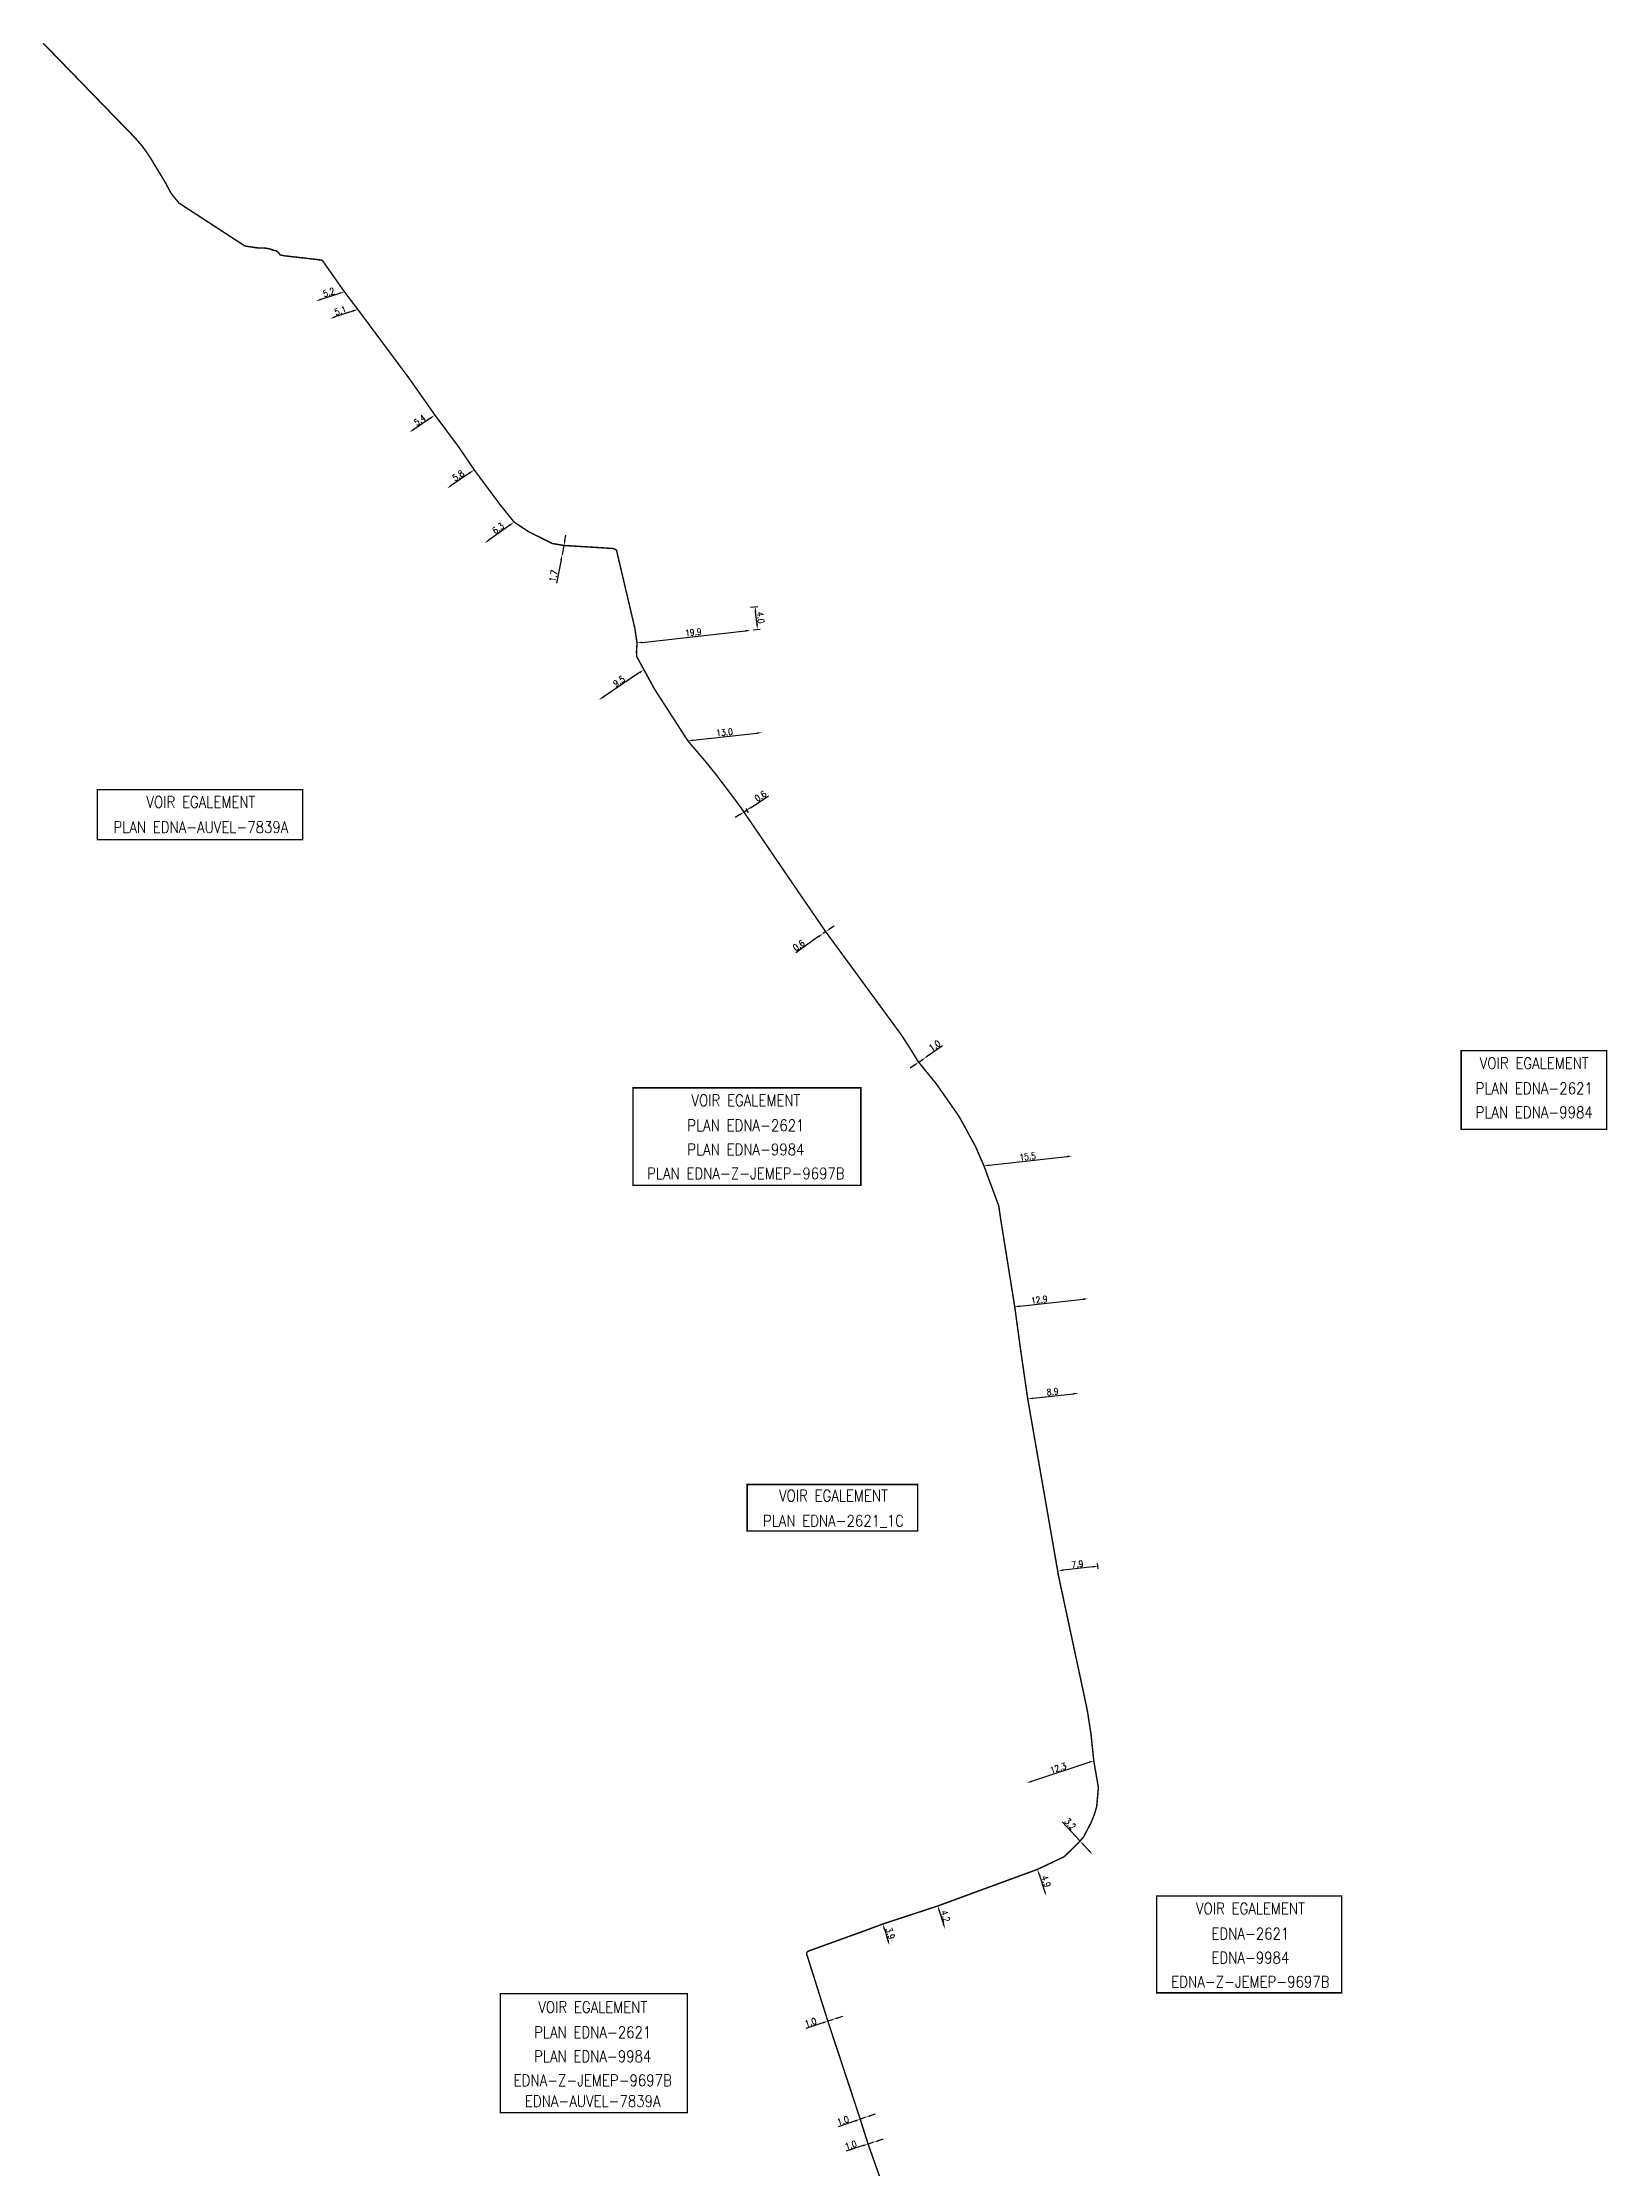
# Model space of a CAD drawing. Header units: millimetres. Extents: x 169000 to 170000, y 126254 to 127000.
# Drawn here: x 169344.9 to 169617.4, y 126629.6 to 127000.1 of the extents above; entities that cross this region are included whole.
import ezdxf
from ezdxf.enums import TextEntityAlignment as Align

# ---------------------------------------------------------------- set-up
doc = ezdxf.new("R2010")
doc.units = ezdxf.units.MM
doc.header["$PDMODE"] = 34
doc.linetypes.add('O_GAINE', pattern=[2000, 1000, 1000])
doc.layers.get('DEFPOINTS').update_dxf_attribs({"linetype": 'CONTINUOUS'})
doc.layers.add('O_100', color=6, linetype='O_GAINE')
doc.layers.add('O_900', color=7, linetype='CONTINUOUS')
doc.styles.get("Standard").update_dxf_attribs({"font": 'romans.shx', "width": 0.85})
doc.dimstyles.get("Standard").update_dxf_attribs({"dimtxt": 1.5, "dimasz": 1.2, "dimexe": 0.625, "dimexo": 0.625, "dimgap": 0.25, "dimtad": 1, "dimdec": 1, "dimzin": 0, "dimdsep": 46, "dimtxsty": 'Standard', "dimcen": -0.5, "dimadec": 0, "dimazin": 0, "dimtfac": 1, "dimtdec": 1, "dimtmove": 0, "dimatfit": 3, "dimfxl": 1, "dimtolj": 1, "dimtzin": 0, "dimarcsym": 0})

# ---------------------------------------------------------------- blocks, each defined once
blk = doc.blocks.new('*D8')
at = {"layer": 'DEFPOINTS', "color": 0, "linetype": 'Continuous'}
for p in [(169518.14, 126681.91), (169519.68, 126677.26), (169519.68, 126677.26)]:
    blk.add_point(p, dxfattribs=at)
at = {"layer": 'O_100', "color": 0, "linetype": 'Continuous', "lineweight": -2}
blk.add_line((169518.42, 126681.06), (169519.39, 126678.11), dxfattribs=at)
at = {"layer": 'O_100', "color": 0, "linetype": 'Continuous'}
for points in [[(169518.56, 126681.1), (169518.28, 126681.01), (169518.14, 126681.91)], [(169519.54, 126678.16), (169519.25, 126678.07), (169519.68, 126677.26)]]:
    blk.add_solid(points, dxfattribs=at)
at = {"layer": 'O_100', "color": 0, "linetype": 'Continuous', "insert": (169519.62, 126679.82), "char_height": 1.125, "attachment_point": 5, "rotation": 288.3317}
blk.add_mtext('\\A1;4.9', dxfattribs=at)
blk = doc.blocks.new('*D9')
at = {"layer": 'DEFPOINTS', "color": 0, "linetype": 'Continuous'}
for p in [(169500.77, 126675.53), (169502.04, 126671.53), (169502.04, 126671.53)]:
    blk.add_point(p, dxfattribs=at)
at = {"layer": 'O_100', "color": 0, "linetype": 'Continuous', "lineweight": -2}
blk.add_line((169501.04, 126674.68), (169501.77, 126672.39), dxfattribs=at)
at = {"layer": 'O_100', "color": 0, "linetype": 'Continuous'}
for points in [[(169501.19, 126674.72), (169500.9, 126674.63), (169500.77, 126675.53)], [(169501.91, 126672.43), (169501.63, 126672.34), (169502.04, 126671.53)]]:
    blk.add_solid(points, dxfattribs=at)
at = {"layer": 'O_100', "color": 0, "linetype": 'Continuous', "insert": (169502.12, 126673.76), "char_height": 1.125, "attachment_point": 5, "rotation": 287.588}
blk.add_mtext('\\A1;4.2', dxfattribs=at)
blk = doc.blocks.new('*D10')
at = {"layer": 'DEFPOINTS', "color": 0, "linetype": 'Continuous'}
for p in [(169491.2, 126672.39), (169492.37, 126668.67), (169492.37, 126668.67)]:
    blk.add_point(p, dxfattribs=at)
at = {"layer": 'O_100', "color": 0, "linetype": 'Continuous', "lineweight": -2}
blk.add_line((169491.47, 126671.53), (169492.1, 126669.53), dxfattribs=at)
at = {"layer": 'O_100', "color": 0, "linetype": 'Continuous'}
for points in [[(169491.61, 126671.58), (169491.32, 126671.49), (169491.2, 126672.39)], [(169492.25, 126669.58), (169491.96, 126669.49), (169492.37, 126668.67)]]:
    blk.add_solid(points, dxfattribs=at)
at = {"layer": 'O_100', "color": 0, "linetype": 'Continuous', "insert": (169492.5, 126670.76), "char_height": 1.125, "attachment_point": 5, "rotation": 287.588}
blk.add_mtext('\\A1;3.9', dxfattribs=at)
blk = doc.blocks.new('*D11')
at = {"layer": 'DEFPOINTS', "color": 0, "linetype": 'Continuous'}
for p in [(169487.27, 126638.39), (169488.22, 126638.72), (169488.22, 126638.72)]:
    blk.add_point(p, dxfattribs=at)
at = {"layer": 'O_100', "color": 0, "linetype": 'Continuous', "lineweight": -2}
for p, q in [((169486.42, 126638.1), (169483.45, 126637.07)), ((169488.22, 126638.72), (169487.27, 126638.39)), ((169489.07, 126639.01), (169489.92, 126639.31))]:
    blk.add_line(p, q, dxfattribs=at)
at = {"layer": 'O_100', "color": 0, "linetype": 'Continuous'}
for points in [[(169486.37, 126638.24), (169486.47, 126637.96), (169487.27, 126638.39)], [(169489.02, 126639.15), (169489.12, 126638.87), (169488.22, 126638.72)]]:
    blk.add_solid(points, dxfattribs=at)
at = {"layer": 'O_100', "color": 0, "linetype": 'Continuous', "insert": (169484.27, 126638.15), "char_height": 1.125, "attachment_point": 5, "rotation": 19.0461}
blk.add_mtext('\\A1;1.0', dxfattribs=at)
blk = doc.blocks.new('*D12')
at = {"layer": 'DEFPOINTS', "color": 0, "linetype": 'Continuous'}
for p in [(169488.64, 126634.06), (169489.59, 126634.37), (169489.59, 126634.37)]:
    blk.add_point(p, dxfattribs=at)
at = {"layer": 'O_100', "color": 0, "linetype": 'Continuous', "lineweight": -2}
for p, q in [((169489.59, 126634.37), (169488.64, 126634.06)), ((169490.44, 126634.66), (169491.3, 126634.94)), ((169487.78, 126633.78), (169484.8, 126632.8))]:
    blk.add_line(p, q, dxfattribs=at)
at = {"layer": 'O_100', "color": 0, "linetype": 'Continuous'}
for points in [[(169487.74, 126633.92), (169487.83, 126633.64), (169488.64, 126634.06)], [(169490.4, 126634.8), (169490.49, 126634.51), (169489.59, 126634.37)]]:
    blk.add_solid(points, dxfattribs=at)
at = {"layer": 'O_100', "color": 0, "linetype": 'Continuous', "insert": (169485.63, 126633.86), "char_height": 1.125, "attachment_point": 5, "rotation": 18.1909}
blk.add_mtext('\\A1;1.0', dxfattribs=at)
blk = doc.blocks.new('*D70')
at = {"layer": 'DEFPOINTS', "color": 0, "linetype": 'Continuous'}
for p in [(169467.72, 126901.72), (169468.95, 126901.86), (169468.17, 126897.75)]:
    blk.add_point(p, dxfattribs=at)
at = {"layer": 'O_100', "color": 0, "linetype": 'Continuous', "lineweight": -2}
for p, q in [((169468.18, 126901.77), (169469.42, 126901.91)), ((169469.3, 126898.78), (169469.05, 126900.97)), ((169468.63, 126897.8), (169469.87, 126897.94))]:
    blk.add_line(p, q, dxfattribs=at)
at = {"layer": 'O_100', "color": 0, "linetype": 'Continuous'}
for points in [[(169469.2, 126900.98), (169468.9, 126900.95), (169468.95, 126901.86)], [(169469.45, 126898.8), (169469.15, 126898.76), (169469.4, 126897.89)]]:
    blk.add_solid(points, dxfattribs=at)
at = {"layer": 'O_100', "color": 0, "linetype": 'Continuous', "insert": (169469.92, 126899.96), "char_height": 1.125, "attachment_point": 5, "rotation": 276.4564}
blk.add_mtext('\\A1;4.0', dxfattribs=at)
blk = doc.blocks.new('*D71')
at = {"layer": 'DEFPOINTS', "color": 0, "linetype": 'Continuous'}
for p in [(169470.18, 126879.95), (169470.18, 126879.95), (169457.26, 126878.48)]:
    blk.add_point(p, dxfattribs=at)
at = {"layer": 'O_100', "color": 0, "linetype": 'Continuous', "lineweight": -2}
blk.add_line((169458.16, 126878.58), (169469.29, 126879.85), dxfattribs=at)
at = {"layer": 'O_100', "color": 0, "linetype": 'Continuous'}
for points in [[(169458.14, 126878.73), (169458.18, 126878.43), (169457.26, 126878.48)], [(169469.27, 126880), (169469.3, 126879.7), (169470.18, 126879.95)]]:
    blk.add_solid(points, dxfattribs=at)
at = {"layer": 'O_100', "color": 0, "linetype": 'Continuous', "insert": (169463.64, 126879.96), "char_height": 1.125, "attachment_point": 5, "rotation": 6.5058}
blk.add_mtext('\\A1;13.0', dxfattribs=at)
blk = doc.blocks.new('*D72')
at = {"layer": 'DEFPOINTS', "color": 0, "linetype": 'Continuous'}
for p in [(169449.6, 126890.87), (169441.75, 126885.61), (169441.75, 126885.61)]:
    blk.add_point(p, dxfattribs=at)
at = {"layer": 'O_100', "color": 0, "linetype": 'Continuous', "lineweight": -2}
blk.add_line((169448.85, 126890.37), (169442.49, 126886.11), dxfattribs=at)
at = {"layer": 'O_100', "color": 0, "linetype": 'Continuous'}
for points in [[(169448.77, 126890.49), (169448.93, 126890.24), (169449.6, 126890.87)], [(169442.41, 126886.23), (169442.58, 126885.98), (169441.75, 126885.61)]]:
    blk.add_solid(points, dxfattribs=at)
at = {"layer": 'O_100', "color": 0, "linetype": 'Continuous', "insert": (169445.26, 126888.86), "char_height": 1.125, "attachment_point": 5, "rotation": 33.8009}
blk.add_mtext('\\A1;9.5', dxfattribs=at)
blk = doc.blocks.new('*D73')
at = {"layer": 'DEFPOINTS', "color": 0, "linetype": 'Continuous'}
for p in [(169481.25, 126845.25), (169480.76, 126844.9), (169480.76, 126844.9)]:
    blk.add_point(p, dxfattribs=at)
at = {"layer": 'O_100', "color": 0, "linetype": 'Continuous', "lineweight": -2}
for p, q in [((169481.25, 126845.25), (169480.76, 126844.9)), ((169481.99, 126845.77), (169482.72, 126846.29)), ((169480.03, 126844.38), (169476.03, 126841.56))]:
    blk.add_line(p, q, dxfattribs=at)
at = {"layer": 'O_100', "color": 0, "linetype": 'Continuous'}
for points in [[(169481.9, 126845.89), (169482.07, 126845.65), (169481.25, 126845.25)], [(169479.94, 126844.51), (169480.11, 126844.26), (169480.76, 126844.9)]]:
    blk.add_solid(points, dxfattribs=at)
at = {"layer": 'O_100', "color": 0, "linetype": 'Continuous', "insert": (169476.57, 126842.86), "char_height": 1.125, "attachment_point": 5, "rotation": 35.2388}
blk.add_mtext('\\A1;0.6', dxfattribs=at)
blk = doc.blocks.new('*D74')
at = {"layer": 'DEFPOINTS', "color": 0, "linetype": 'Continuous'}
for p in [(169498.27, 126823.08), (169498.27, 126823.08), (169497.45, 126822.5)]:
    blk.add_point(p, dxfattribs=at)
at = {"layer": 'O_100', "color": 0, "linetype": 'Continuous', "lineweight": -2}
for p, q in [((169497.45, 126822.5), (169498.27, 126823.08)), ((169499, 126823.6), (169501.57, 126825.41)), ((169496.72, 126821.99), (169495.98, 126821.47))]:
    blk.add_line(p, q, dxfattribs=at)
at = {"layer": 'O_100', "color": 0, "linetype": 'Continuous'}
for points in [[(169498.92, 126823.72), (169499.09, 126823.48), (169498.27, 126823.08)], [(169496.63, 126822.11), (169496.8, 126821.86), (169497.45, 126822.5)]]:
    blk.add_solid(points, dxfattribs=at)
at = {"layer": 'O_100', "color": 0, "linetype": 'Continuous', "insert": (169500.22, 126825.38), "char_height": 1.125, "attachment_point": 5, "rotation": 35.2388}
blk.add_mtext('\\A1;1.0', dxfattribs=at)
blk = doc.blocks.new('*D75')
at = {"layer": 'DEFPOINTS', "color": 0, "linetype": 'Continuous'}
for p in [(169508.81, 126804.46), (169524.22, 126806.17), (169524.22, 126806.17)]:
    blk.add_point(p, dxfattribs=at)
at = {"layer": 'O_100', "color": 0, "linetype": 'Continuous', "lineweight": -2}
blk.add_line((169509.71, 126804.56), (169523.32, 126806.07), dxfattribs=at)
at = {"layer": 'O_100', "color": 0, "linetype": 'Continuous'}
for points in [[(169509.69, 126804.7), (169509.73, 126804.41), (169508.81, 126804.46)], [(169523.31, 126806.22), (169523.34, 126805.93), (169524.22, 126806.17)]]:
    blk.add_solid(points, dxfattribs=at)
at = {"layer": 'O_100', "color": 0, "linetype": 'Continuous', "insert": (169516.43, 126806.06), "char_height": 1.125, "attachment_point": 5, "rotation": 6.364}
blk.add_mtext('\\A1;15.5', dxfattribs=at)
blk = doc.blocks.new('*D76')
at = {"layer": 'DEFPOINTS', "color": 0, "linetype": 'Continuous'}
for p in [(169516.44, 126763.86), (169525.29, 126764.85), (169525.29, 126764.85)]:
    blk.add_point(p, dxfattribs=at)
at = {"layer": 'O_100', "color": 0, "linetype": 'Continuous', "lineweight": -2}
blk.add_line((169517.34, 126763.96), (169524.39, 126764.75), dxfattribs=at)
at = {"layer": 'O_100', "color": 0, "linetype": 'Continuous'}
for points in [[(169517.32, 126764.11), (169517.36, 126763.81), (169516.44, 126763.86)], [(169524.38, 126764.9), (169524.41, 126764.6), (169525.29, 126764.85)]]:
    blk.add_solid(points, dxfattribs=at)
at = {"layer": 'O_100', "color": 0, "linetype": 'Continuous', "insert": (169520.78, 126765.1), "char_height": 1.125, "attachment_point": 5, "rotation": 6.4314}
blk.add_mtext('\\A1;8.9', dxfattribs=at)
blk = doc.blocks.new('*D77')
at = {"layer": 'DEFPOINTS', "color": 0, "linetype": 'Continuous'}
for p in [(169527.94, 126700.83), (169516.27, 126696.96), (169516.27, 126696.96)]:
    blk.add_point(p, dxfattribs=at)
at = {"layer": 'O_100', "color": 0, "linetype": 'Continuous', "lineweight": -2}
blk.add_line((169527.09, 126700.55), (169517.12, 126697.24), dxfattribs=at)
at = {"layer": 'O_100', "color": 0, "linetype": 'Continuous'}
for points in [[(169527.04, 126700.69), (169527.14, 126700.41), (169527.94, 126700.83)], [(169517.07, 126697.39), (169517.17, 126697.1), (169516.27, 126696.96)]]:
    blk.add_solid(points, dxfattribs=at)
at = {"layer": 'O_100', "color": 0, "linetype": 'Continuous', "insert": (169521.73, 126699.56), "char_height": 1.125, "attachment_point": 5, "rotation": 18.3317}
blk.add_mtext('\\A1;12.3', dxfattribs=at)
blk = doc.blocks.new('*D78')
at = {"layer": 'DEFPOINTS', "color": 0, "linetype": 'Continuous'}
for p in [(169525.56, 126686.84), (169527.74, 126684.49), (169527.74, 126684.49)]:
    blk.add_point(p, dxfattribs=at)
at = {"layer": 'O_100', "color": 0, "linetype": 'Continuous', "lineweight": -2}
for p, q in [((169525.56, 126686.84), (169522.46, 126690.19)), ((169527.12, 126685.15), (169526.17, 126686.18))]:
    blk.add_line(p, q, dxfattribs=at)
at = {"layer": 'O_100', "color": 0, "linetype": 'Continuous'}
for points in [[(169526.28, 126686.28), (169526.06, 126686.08), (169525.56, 126686.84)], [(169527.23, 126685.25), (169527.01, 126685.05), (169527.74, 126684.49)]]:
    blk.add_solid(points, dxfattribs=at)
at = {"layer": 'O_100', "color": 0, "linetype": 'Continuous', "insert": (169523.82, 126689.83), "char_height": 1.125, "attachment_point": 5, "rotation": 312.7693}
blk.add_mtext('\\A1;3.2', dxfattribs=at)
blk = doc.blocks.new('*D79')
at = {"layer": 'DEFPOINTS', "color": 0}
for p in [(169521.7, 126733.93), (169521.81, 126733), (169528.77, 126733.79)]:
    blk.add_point(p, dxfattribs=at)
at = {"layer": 'O_100', "color": 0, "lineweight": -2}
for p, q in [((169521.76, 126733.47), (169521.65, 126734.4)), ((169527.77, 126734.62), (169522.6, 126734.03)), ((169528.71, 126734.25), (169528.61, 126735.18))]:
    blk.add_line(p, q, dxfattribs=at)
at = {"layer": 'O_100', "color": 0}
for points in [[(169522.58, 126734.18), (169522.62, 126733.89), (169521.7, 126733.93)], [(169527.75, 126734.77), (169527.78, 126734.47), (169528.66, 126734.72)]]:
    blk.add_solid(points, dxfattribs=at)
at = {"layer": 'O_100', "color": 0, "insert": (169525.1, 126735.07), "char_height": 1.125, "attachment_point": 5, "rotation": 6.4314}
blk.add_mtext('\\A1;7.9', dxfattribs=at)
blk = doc.blocks.new('*D80')
at = {"layer": 'DEFPOINTS', "color": 0, "linetype": 'Continuous'}
for p in [(169466.56, 126866.75), (169467.06, 126867.08), (169467.49, 126866.41)]:
    blk.add_point(p, dxfattribs=at)
at = {"layer": 'O_100', "color": 0, "linetype": 'Continuous', "lineweight": -2}
for p, q in [((169468.25, 126866.9), (169471.29, 126868.88)), ((169466.23, 126865.6), (169465.48, 126865.11)), ((169466.81, 126866.36), (169467.24, 126865.69)), ((169466.99, 126866.09), (169467.49, 126866.41)), ((169467.32, 126866.68), (169467.75, 126866.02))]:
    blk.add_line(p, q, dxfattribs=at)
at = {"layer": 'O_100', "color": 0, "linetype": 'Continuous'}
for points in [[(169466.15, 126865.72), (169466.32, 126865.47), (169466.99, 126866.09)], [(169468.16, 126867.03), (169468.33, 126866.78), (169467.49, 126866.41)]]:
    blk.add_solid(points, dxfattribs=at)
at = {"layer": 'O_100', "color": 0, "linetype": 'Continuous', "insert": (169469.89, 126868.87), "char_height": 1.125, "attachment_point": 5, "rotation": 33.0327}
blk.add_mtext('\\A1;0.6', dxfattribs=at)
blk = doc.blocks.new('*D81')
at = {"layer": 'DEFPOINTS', "color": 0, "linetype": 'Continuous'}
for p in [(169435.66, 126912.52), (169435.34, 126910.88), (169435.34, 126910.88)]:
    blk.add_point(p, dxfattribs=at)
at = {"layer": 'O_100', "color": 0, "linetype": 'Continuous', "lineweight": -2}
for p, q in [((169435.66, 126912.52), (169435.34, 126910.88)), ((169435.84, 126913.4), (169436.02, 126914.29)), ((169435.16, 126910), (169434.36, 126905.96))]:
    blk.add_line(p, q, dxfattribs=at)
at = {"layer": 'O_100', "color": 0, "linetype": 'Continuous'}
for points in [[(169435.69, 126913.43), (169435.99, 126913.37), (169435.66, 126912.52)], [(169435.01, 126910.03), (169435.31, 126909.97), (169435.34, 126910.88)]]:
    blk.add_solid(points, dxfattribs=at)
at = {"layer": 'O_100', "color": 0, "linetype": 'Continuous', "insert": (169433.84, 126907.21), "char_height": 1.125, "attachment_point": 5, "rotation": 78.7164}
blk.add_mtext('\\A1;1.7', dxfattribs=at)
blk = doc.blocks.new('*D82')
at = {"layer": 'DEFPOINTS', "color": 0, "linetype": 'Continuous'}
for p in [(169426.99, 126916.58), (169421.87, 126912.94), (169421.87, 126912.94)]:
    blk.add_point(p, dxfattribs=at)
at = {"layer": 'O_100', "color": 0, "linetype": 'Continuous', "lineweight": -2}
blk.add_line((169426.26, 126916.06), (169422.6, 126913.46), dxfattribs=at)
at = {"layer": 'O_100', "color": 0, "linetype": 'Continuous'}
for points in [[(169426.17, 126916.18), (169426.34, 126915.94), (169426.99, 126916.58)], [(169422.52, 126913.59), (169422.69, 126913.34), (169421.87, 126912.94)]]:
    blk.add_solid(points, dxfattribs=at)
at = {"layer": 'O_100', "color": 0, "linetype": 'Continuous', "insert": (169424.19, 126915.51), "char_height": 1.125, "attachment_point": 5, "rotation": 35.3839}
blk.add_mtext('\\A1;6.3', dxfattribs=at)
blk = doc.blocks.new('*D83')
at = {"layer": 'DEFPOINTS', "color": 0, "linetype": 'Continuous'}
for p in [(169420.04, 126925.69), (169415.28, 126922.45), (169415.28, 126922.45)]:
    blk.add_point(p, dxfattribs=at)
at = {"layer": 'O_100', "color": 0, "linetype": 'Continuous', "lineweight": -2}
blk.add_line((169419.3, 126925.19), (169416.02, 126922.96), dxfattribs=at)
at = {"layer": 'O_100', "color": 0, "linetype": 'Continuous'}
for points in [[(169415.94, 126923.08), (169416.11, 126922.84), (169415.28, 126922.45)], [(169419.21, 126925.31), (169419.38, 126925.06), (169420.04, 126925.69)]]:
    blk.add_solid(points, dxfattribs=at)
at = {"layer": 'O_100', "color": 0, "linetype": 'Continuous', "insert": (169417.24, 126924.69), "char_height": 1.125, "attachment_point": 5, "rotation": 34.2009}
blk.add_mtext('\\A1;5.8', dxfattribs=at)
blk = doc.blocks.new('*D84')
at = {"layer": 'DEFPOINTS', "color": 0, "linetype": 'Continuous'}
for p in [(169413.2, 126935.23), (169408.76, 126932.23), (169408.76, 126932.23)]:
    blk.add_point(p, dxfattribs=at)
at = {"layer": 'O_100', "color": 0, "linetype": 'Continuous', "lineweight": -2}
blk.add_line((169412.45, 126934.72), (169409.51, 126932.74), dxfattribs=at)
at = {"layer": 'O_100', "color": 0, "linetype": 'Continuous'}
for points in [[(169412.37, 126934.85), (169412.53, 126934.6), (169413.2, 126935.23)], [(169409.42, 126932.86), (169409.59, 126932.61), (169408.76, 126932.23)]]:
    blk.add_solid(points, dxfattribs=at)
at = {"layer": 'O_100', "color": 0, "linetype": 'Continuous', "insert": (169410.56, 126934.35), "char_height": 1.125, "attachment_point": 5, "rotation": 34.0418}
blk.add_mtext('\\A1;5.4', dxfattribs=at)
blk = doc.blocks.new('*D85')
at = {"layer": 'DEFPOINTS', "color": 0, "linetype": 'Continuous'}
for p in [(169399.76, 126953.65), (169394.93, 126952.03), (169394.93, 126952.03)]:
    blk.add_point(p, dxfattribs=at)
at = {"layer": 'O_100', "color": 0, "linetype": 'Continuous', "lineweight": -2}
blk.add_line((169398.9, 126953.36), (169395.78, 126952.32), dxfattribs=at)
at = {"layer": 'O_100', "color": 0, "linetype": 'Continuous'}
for points in [[(169398.85, 126953.51), (169398.95, 126953.22), (169399.76, 126953.65)], [(169395.74, 126952.46), (169395.83, 126952.17), (169394.93, 126952.03)]]:
    blk.add_solid(points, dxfattribs=at)
at = {"layer": 'O_100', "color": 0, "linetype": 'Continuous', "insert": (169396.74, 126953.43), "char_height": 1.125, "attachment_point": 5, "rotation": 18.5488}
blk.add_mtext('\\A1;5.1', dxfattribs=at)
blk = doc.blocks.new('*D86')
at = {"layer": 'DEFPOINTS', "color": 0, "linetype": 'Continuous'}
for p in [(169397.43, 126956.71), (169392.47, 126955.1), (169392.47, 126955.1)]:
    blk.add_point(p, dxfattribs=at)
at = {"layer": 'O_100', "color": 0, "linetype": 'Continuous', "lineweight": -2}
blk.add_line((169396.58, 126956.43), (169393.33, 126955.37), dxfattribs=at)
at = {"layer": 'O_100', "color": 0, "linetype": 'Continuous'}
for points in [[(169396.53, 126956.57), (169396.62, 126956.29), (169397.43, 126956.71)], [(169393.28, 126955.52), (169393.37, 126955.23), (169392.47, 126955.1)]]:
    blk.add_solid(points, dxfattribs=at)
at = {"layer": 'O_100', "color": 0, "linetype": 'Continuous', "insert": (169394.72, 126956.62), "char_height": 1.125, "attachment_point": 5, "rotation": 18.0076}
blk.add_mtext('\\A1;5.2', dxfattribs=at)
blk = doc.blocks.new('*D96')
at = {"layer": 'DEFPOINTS', "color": 0, "linetype": 'Continuous'}
for p in [(169481.63, 126655.47), (169481.63, 126655.47), (169482.54, 126655.77)]:
    blk.add_point(p, dxfattribs=at)
at = {"layer": 'O_100', "color": 0, "linetype": 'Continuous', "lineweight": -2}
for p, q in [((169483.39, 126656.05), (169484.24, 126656.33)), ((169480.78, 126655.19), (169477.79, 126654.21)), ((169482.54, 126655.77), (169481.63, 126655.47))]:
    blk.add_line(p, q, dxfattribs=at)
at = {"layer": 'O_100', "color": 0, "linetype": 'Continuous'}
for points in [[(169483.34, 126656.19), (169483.44, 126655.91), (169482.54, 126655.77)], [(169480.73, 126655.33), (169480.82, 126655.05), (169481.63, 126655.47)]]:
    blk.add_solid(points, dxfattribs=at)
at = {"layer": 'O_100', "color": 0, "linetype": 'Continuous', "insert": (169478.62, 126655.27), "char_height": 1.125, "attachment_point": 5, "rotation": 18.2178}
blk.add_mtext('\\A1;1.0', dxfattribs=at)
blk = doc.blocks.new('*D97')
at = {"layer": 'DEFPOINTS', "color": 0, "linetype": 'Continuous'}
for p in [(169514.18, 126779.9), (169527, 126781.32), (169527, 126781.32)]:
    blk.add_point(p, dxfattribs=at)
at = {"layer": 'O_100', "color": 0, "linetype": 'Continuous', "lineweight": -2}
blk.add_line((169515.07, 126780), (169526.1, 126781.22), dxfattribs=at)
at = {"layer": 'O_100', "color": 0, "linetype": 'Continuous'}
for points in [[(169515.05, 126780.15), (169515.09, 126779.85), (169514.18, 126779.9)], [(169526.09, 126781.37), (169526.12, 126781.07), (169527, 126781.32)]]:
    blk.add_solid(points, dxfattribs=at)
at = {"layer": 'O_100', "color": 0, "linetype": 'Continuous', "insert": (169518.45, 126781.13), "char_height": 1.125, "attachment_point": 5, "rotation": 6.3039}
blk.add_mtext('\\A1;12.9', dxfattribs=at)
blk = doc.blocks.new('*D98')
at = {"layer": 'DEFPOINTS', "color": 0, "linetype": 'Continuous'}
for p in [(169468.17, 126897.75), (169468.17, 126897.75), (169448.39, 126895.54)]:
    blk.add_point(p, dxfattribs=at)
at = {"layer": 'O_100', "color": 0, "linetype": 'Continuous', "lineweight": -2}
blk.add_line((169449.28, 126895.64), (169467.27, 126897.65), dxfattribs=at)
at = {"layer": 'O_100', "color": 0, "linetype": 'Continuous'}
for points in [[(169467.26, 126897.8), (169467.29, 126897.5), (169468.17, 126897.75)], [(169449.27, 126895.79), (169449.3, 126895.49), (169448.39, 126895.54)]]:
    blk.add_solid(points, dxfattribs=at)
at = {"layer": 'O_100', "color": 0, "linetype": 'Continuous', "insert": (169458.2, 126897.39), "char_height": 1.125, "attachment_point": 5, "rotation": 6.3687}
blk.add_mtext('\\A1;19.9', dxfattribs=at)

msp = doc.modelspace()

# ---------------------------------------------------------------- linework, layer by layer
at = {"layer": 'O_100'}
msp.add_lwpolyline([(169344.98, 127000, 0.25, 0.25, 0), (169360.91, 126983.59, 0.25, 0.25, 0), (169362.17, 126982.15, 0.25, 0.25, 0), (169363.06, 126980.92, 0.25, 0.25, 0), (169363.78, 126979.83, 0.25, 0.25, 0), (169364.28, 126978.98, 0.25, 0.25, 0), (169366.32, 126975.62, 0.25, 0.25, 0), (169367.15, 126974.01, 0.25, 0.25, 0), (169367.7, 126973.29, 0.25, 0.25, 0), (169368.61, 126972.17, 0.25, 0.25, 0), (169380.03, 126964.73, 0.25, 0.25, 0), (169380.37, 126964.64, 0.25, 0.25, 0), (169382.33, 126964.35, 0.25, 0.25, 0), (169382.96, 126964.35, 0.25, 0.25, 0), (169383.82, 126964.3, 0.25, 0.25, 0), (169384.57, 126964.12, 0.25, 0.25, 0), (169385.25, 126963.9, 0.25, 0.25, 0), (169385.57, 126963.84, 0.25, 0.25, 0), (169386.03, 126963.46, 0.25, 0.25, 0), (169386.26, 126963.12, 0.25, 0.25, 0), (169386.55, 126963.06, 0.25, 0.25, 0), (169386.98, 126962.98, 0.25, 0.25, 0), (169393.33, 126962.25, 0.25, 0.25, -0.214506), (169393.69, 126962.04, 0.25, 0.25, 0), (169397.43, 126956.71, 0.25, 0.25, 0), (169399.76, 126953.65, 0.25, 0.25, 0), (169406.86, 126944.1, 0.25, 0.25, 0), (169408.76, 126941.55, 0.25, 0.25, 0), (169413.2, 126935.23, 0.25, 0.25, 0), (169417.3, 126929.73, 0.25, 0.25, 0), (169420.04, 126925.69, 0.25, 0.25, 0), (169424.52, 126919.66, 0.25, 0.25, 0), (169426.99, 126916.58, 0.25, 0.25, 0), (169429.6, 126914.87, 0.25, 0.25, 0), (169433.65, 126912.86, 0.25, 0.25, 0), (169435.66, 126912.52, 0.25, 0.25, 0), (169444.13, 126912, 0.25, 0.25, 0), (169444.53, 126911.89, 0.25, 0.25, 0), (169444.82, 126911.68, 0.25, 0.25, 0), (169448.02, 126898.09, 0.25, 0.25, 0), (169448.39, 126895.54, 0.25, 0.25, 0), (169448.34, 126894.5, 0.25, 0.25, 0), (169448.3, 126893.95, 0.25, 0.25, 0), (169448.35, 126893.15, 0.25, 0.25, 0), (169449.6, 126890.87, 0.25, 0.25, 0), (169451.44, 126887.5, 0.25, 0.25, 0), (169457.26, 126878.48, 0.25, 0.25, 0), (169460.35, 126874.86, 0.25, 0.25, 0), (169462.16, 126872.6, 0.25, 0.25, 0), (169465.35, 126868.4, 0.25, 0.25, 0), (169466.56, 126866.75, 0.25, 0.25, 0), (169475.78, 126853.22, 0.25, 0.25, 0), (169481.25, 126845.25, 0.25, 0.25, 0), (169494.46, 126827.22, 0.25, 0.25, 0), (169496.07, 126824.72, 0.25, 0.25, 0), (169497.45, 126822.5, 0.25, 0.25, 0), (169499.93, 126819.46, 0.25, 0.25, 0), (169500.52, 126818.73, 0.25, 0.25, 0), (169504.26, 126813.38, 0.25, 0.25, 0), (169504.66, 126812.74, 0.25, 0.25, 0), (169507.36, 126807.8, 0.25, 0.25, 0), (169508.81, 126804.46, 0.25, 0.25, 0), (169511.39, 126797.5, 0.25, 0.25, 0), (169511.71, 126795.29, 0.25, 0.25, 0), (169514.18, 126779.9, 0.25, 0.25, 0), (169515.24, 126772.13, 0.25, 0.25, 0), (169516.44, 126763.86, 0.25, 0.25, 0), (169521.81, 126733, 0.25, 0.25, 0), (169526.43, 126711.44, 0.25, 0.25, 0), (169526.86, 126709.34, 0.25, 0.25, 0), (169527.46, 126705.47, 0.25, 0.25, 0), (169527.94, 126700.83, 0.25, 0.25, 0), (169528.75, 126696.15, 0.25, 0.25, 0), (169528.45, 126692.83, 0.25, 0.25, 0), (169528.05, 126691.47, 0.25, 0.25, 0), (169527.43, 126689.96, 0.25, 0.25, 0), (169526.2, 126687.61, 0.25, 0.25, 0), (169525.56, 126686.84, 0.25, 0.25, 0), (169522.81, 126684.12, 0.25, 0.25, 0), (169518.14, 126681.91, 0.25, 0.25, 0), (169500.77, 126675.53, 0.25, 0.25, 0), (169491.2, 126672.39, 0.25, 0.25, 0), (169488.2, 126671.27, 0.25, 0.25, 0), (169478.27, 126667.68, 0.25, 0.25, 0.402259), (169477.97, 126667.06, 0.25, 0.25, 0), (169481.63, 126655.47, 0.25, 0.25, 0), (169487.27, 126638.39, 0.25, 0.25, 0), (169488.64, 126634.06, 0.25, 0.25, 0), (169491.63, 126625.61, 0.25, 0.25, 0)], format="xyseb", dxfattribs=at)
at = {"layer": 'O_900', "const_width": 0.25}
for points in [[(169354.42, 126870), (169390.18, 126870), (169390.18, 126861.26), (169354.42, 126861.26)], [(169591.93, 126824.5), (169617.28, 126824.5), (169617.28, 126810.8), (169591.93, 126810.8)], [(169447.69, 126818.04), (169487.37, 126818.04), (169487.37, 126801.05), (169447.69, 126801.05)], [(169467.58, 126748.94), (169497.29, 126748.94), (169497.29, 126740.86), (169467.58, 126740.86)], [(169538.88, 126677.25), (169571.13, 126677.25), (169571.13, 126660.4), (169538.88, 126660.4)], [(169424.58, 126639.52), (169457.16, 126639.52), (169457.16, 126660.26), (169424.58, 126660.26)]]:
    msp.add_lwpolyline(points, close=True, dxfattribs=at)

# ---------------------------------------------------------------- texts
at = {"layer": 'O_900', "width": 0.85}
for s, p in [('VOIR EGALEMENT', (169372.43, 126866.83)), ('PLAN EDNA-AUVEL-7839A', (169372.43, 126862.45)), ('VOIR EGALEMENT', (169604.65, 126821.33)), ('VOIR EGALEMENT', (169467.35, 126814.87)), ('PLAN EDNA-2621', (169604.65, 126816.96)), ('PLAN EDNA-2621', (169467.35, 126810.5)), ('PLAN EDNA-9984', (169604.65, 126812.77)), ('PLAN EDNA-9984', (169467.35, 126806.31)), ('PLAN EDNA-Z-JEMEP-9697B', (169467.35, 126802.13)), ('VOIR EGALEMENT', (169482.6, 126746.01)), ('PLAN EDNA-2621_1C', (169482.6, 126741.63)), ('VOIR EGALEMENT', (169555.22, 126674.08)), ('EDNA-2621', (169555.22, 126669.7)), ('EDNA-9984', (169555.22, 126665.52)), ('EDNA-Z-JEMEP-9697B', (169555.22, 126661.33)), ('VOIR EGALEMENT', (169440.68, 126656.91)), ('PLAN EDNA-2621', (169440.68, 126652.53)), ('PLAN EDNA-9984', (169440.68, 126648.35)), ('EDNA-Z-JEMEP-9697B', (169440.68, 126644.16)), ('EDNA-AUVEL-7839A', (169440.68, 126640.53))]:
    msp.add_text(s, height=2, dxfattribs=at).set_placement(p, align=Align.CENTER)

# ---------------------------------------------------------------- dimensions: what is measured, and where the dimension line sits
at = {"layer": 'O_100', "linetype": 'Continuous'}
for base, p1, p2, angle, picture, middle, dimtype in [((169392.47, 126955.1), (169397.43, 126956.71), (169392.47, 126955.1), 198.0076, '*D86', (169394.95, 126955.9), 161), ((169394.93, 126952.03), (169399.76, 126953.65), (169394.93, 126952.03), 198.5488, '*D85', (169396.98, 126952.72), 161), ((169408.76, 126932.23), (169413.2, 126935.23), (169408.76, 126932.23), 214.0418, '*D84', (169410.98, 126933.73), 161), ((169415.28, 126922.45), (169420.04, 126925.69), (169415.28, 126922.45), 214.2009, '*D83', (169417.66, 126924.07), 161), ((169421.87, 126912.94), (169426.99, 126916.58), (169421.87, 126912.94), 215.3839, '*D82', (169424.62, 126914.9), 161), ((169435.34, 126910.88), (169435.66, 126912.52), (169435.34, 126910.88), 258.7164, '*D81', (169434.58, 126907.06), 161), ((169468.95, 126901.86), (169468.17, 126897.75), (169467.72, 126901.72), 96.4564, '*D70', (169469.18, 126899.87), 161), ((169468.17, 126897.75), (169448.39, 126895.54), (169468.17, 126897.75), 186.3687, '*D98', (169458.28, 126896.64), 160), ((169467.49, 126866.41), (169466.56, 126866.75), (169467.06, 126867.08), 33.0327, '*D80', (169470.29, 126868.24), 161), ((169480.76, 126844.9), (169481.25, 126845.25), (169480.76, 126844.9), 215.2388, '*D73', (169477, 126842.25), 161), ((169524.22, 126806.17), (169508.81, 126804.46), (169524.22, 126806.17), 6.364, '*D75', (169516.52, 126805.32), 161), ((169527, 126781.32), (169514.18, 126779.9), (169527, 126781.32), 186.3039, '*D97', (169518.53, 126780.38), 160), ((169516.27, 126696.96), (169527.94, 126700.83), (169516.27, 126696.96), 198.3317, '*D77', (169521.97, 126698.85), 161), ((169527.74, 126684.49), (169525.56, 126686.84), (169527.74, 126684.49), 312.7693, '*D78', (169523.27, 126689.32), 161), ((169519.68, 126677.26), (169518.14, 126681.91), (169519.68, 126677.26), 288.3317, '*D8', (169518.91, 126679.58), 161), ((169502.04, 126671.53), (169500.77, 126675.53), (169502.04, 126671.53), 287.588, '*D9', (169501.41, 126673.53), 161), ((169492.37, 126668.67), (169491.2, 126672.39), (169492.37, 126668.67), 287.588, '*D10', (169491.79, 126670.53), 161), ((169481.6328, 126655.4703), (169482.5352, 126655.7673), (169481.6328, 126655.4703), 18.2178, '*D96', (169478.8583, 126654.5571), 160), ((169488.22, 126638.72), (169487.27, 126638.39), (169488.22, 126638.72), 19.0461, '*D11', (169484.51, 126637.44), 161), ((169489.59, 126634.37), (169488.64, 126634.06), (169489.59, 126634.37), 18.1909, '*D12', (169485.86, 126633.15), 161)]:
    dim = msp.add_linear_dim(base=base, p1=p1, p2=p2, angle=angle, dimstyle='Standard', override={"dimscale": 0.75}, dxfattribs=at)
    dim.commit()
    dim.dimension.update_dxf_attribs({"geometry": picture, "text_midpoint": middle, "dimtype": dimtype})
for p1, p2, picture, middle in [((169449.5989, 126890.8658), (169441.7462, 126885.6087), '*D72', (169445.2553, 126888.8605)), ((169457.26, 126878.48), (169470.18, 126879.95), '*D71', (169463.64, 126879.96)), ((169497.45, 126822.5), (169498.27, 126823.08), '*D74', (169500.22, 126825.38)), ((169516.44, 126763.86), (169525.29, 126764.85), '*D76', (169520.78, 126765.1))]:
    dim = msp.add_aligned_dim(p1=p1, p2=p2, distance=0, dimstyle='Standard', override={"dimscale": 0.75}, dxfattribs=at)
    dim.commit()
    dim.dimension.update_dxf_attribs({"geometry": picture, "text_midpoint": middle})
at = {"layer": 'O_100'}
dim = msp.add_linear_dim(base=(169521.7, 126733.93), p1=(169528.77, 126733.79), p2=(169521.81, 126733), angle=186.4314, text='7.9', dimstyle='Standard', override={"dimscale": 0.75}, dxfattribs=at)
dim.commit()
dim.dimension.update_dxf_attribs({"geometry": '*D79', "text_midpoint": (169525.18, 126734.33), "dimtype": 161})

doc.saveas('drawing.dxf')
